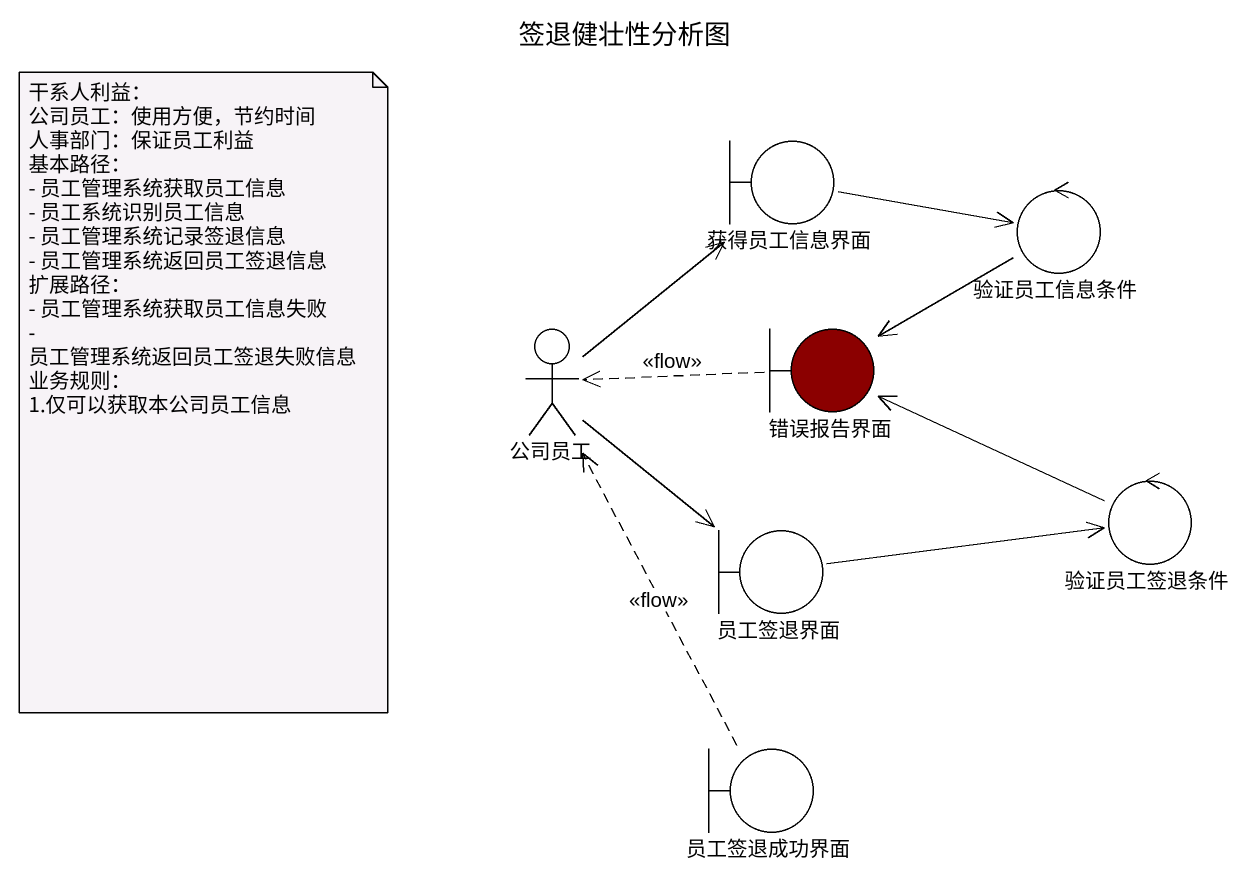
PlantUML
@startuml
title 签退健壮性分析图
boundary 获得员工信息界面
control 验证员工信息条件
actor 公司员工
boundary 错误报告界面 #8B0000
control 验证员工签退条件
boundary 员工签退界面
boundary 员工签退成功界面
获得员工信息界面 -right-> 验证员工信息条件
验证员工信息条件 --> 错误报告界面
公司员工 -up-> 获得员工信息界面
公司员工 --> 员工签退界面
错误报告界面 .left.> 公司员工 : <<flow>>
验证员工签退条件 -left-> 错误报告界面
员工签退界面 -right-> 验证员工签退条件
员工签退成功界面 .up.> 公司员工 : <<flow>>
note as N1
  干系人利益：
  公司员工：使用方便，节约时间
  人事部门：保证员工利益
  基本路径：
  - 员工管理系统获取员工信息
  - 员工系统识别员工信息
  - 员工管理系统记录签退信息
  - 员工管理系统返回员工签退信息
  扩展路径：
  - 员工管理系统获取员工信息失败
  - 员工管理系统返回员工签退失败信息
  业务规则：
  1.仅可以获取本公司员工信息
end note
@enduml
